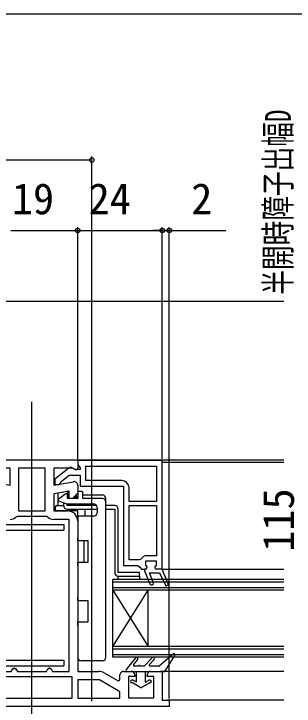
# Model space of a CAD drawing. Units: millimetres, scale not verified. Extents: x -525 to 525, y -783 to 778.
# Drawn here: x -78.1 to 1.4, y -518.6 to -322.2 of the extents above; entities that cross this region are included whole.
import ezdxf
from ezdxf.enums import TextEntityAlignment as Align

# ---------------------------------------------------------------- set-up
doc = ezdxf.new("R2010")
doc.units = ezdxf.units.MM
doc.header["$LTSCALE"] = 4
for name, color, linetype in [('0-3_YKK_11', 7, 'Continuous'), ('0-5_YKK_12', 2, 'Continuous'), ('0-6_YKK_13', 4, 'Continuous'), ('0-8_YKK_D', 6, 'Continuous')]:
    doc.layers.add(name, color=color, linetype=linetype)
doc.styles.add('ＭＳ ゴシック', font='')
doc.styles.get('ＭＳ ゴシック').set_extended_font_data('MS Gothic')

msp = doc.modelspace()

# ---------------------------------------------------------------- linework, layer by layer
at = {"layer": '0-3_YKK_11'}
msp.add_line((-47, -508.7), (-44.8, -508.7), dxfattribs=at)
for points in [[(-84.826, -454.915), (-79.2, -455.907), (-79.2, -451.1), (-84.556, -451.1), (-85.485, -451.68), (-86, -451.395), (-86, -448.7), (-73, -448.7), (-60, -448.7), (-60, -451.395), (-60.515, -451.68), (-61.443, -451.1), (-66.8, -451.1), (-66.8, -455.907), (-61.173, -454.915)], [(-36, -479.7), (-36, -448.9), (-60, -448.9), (-60, -450), (-59.65, -450.477), (-59.3, -450.954), (-59.3, -451.5), (-60.7, -451.5), (-61.1, -451.3)], [(-62.517, -451.113), (-66.5, -454.225), (-66.5, -455.7), (-65.399, -455.7), (-64.9, -455.225), (-64.708, -454.855), (-62.462, -453.1), (-59.3, -453.1), (-59.3, -456.2), (-47, -456.2), (-47, -478.7), (-42.9, -478.7), (-42.4, -479.2), (-41.9, -479.7), (-41, -479.7), (-41, -480.2), (-39.562, -483.852)], [(-57.7, -450.5), (-37.6, -450.5), (-37.6, -460.5), (-45.4, -460.5), (-45.4, -456.7)], [(-47.5, -454.6), (-57.7, -454.6), (-57.7, -450.5)], [(-60, -455.9), (-60, -458.2), (-61.5, -459.7), (-62.4, -459.7), (-62.4, -457.568), (-66.8, -458.344), (-66.8, -463.2), (-62.9, -463.2)], [(-45.4, -477.1), (-45.4, -461.7), (-37.6, -461.7), (-37.6, -475.9), (-40.3, -475.9)], [(-68.455, -464.938), (-68.8, -464.8), (-73, -464.8), (-77.2, -464.8), (-77.545, -464.938)], [(-83.6, -465.6), (-83.6, -508.7), (-78.866, -508.7), (-78.433, -507.95), (-78, -507.7), (-77.567, -507.95), (-77.134, -508.7), (-73, -508.7), (-68.866, -508.7), (-68.433, -507.95), (-68, -507.7), (-67.567, -507.95), (-67.134, -508.7), (-62.4, -508.7), (-62.4, -465.6), (-66.8, -465.6)], [(-60, -466.1), (-60, -508.7), (-53.973, -508.7)], [(-42.07, -476.869), (-42.491, -477.1), (-45.4, -477.1)], [(-38.539, -483.448), (-39.582, -480.8), (-36.747, -480.8), (-34.954, -484.488), (-34.223, -484.166), (-36, -479.7), (-37.9, -479.7), (-37.975, -479.11), (-37.6, -478.625), (-37.6, -477.5), (-40.8, -477.5), (-40.8, -478.625), (-40.425, -479.11), (-40.5, -479.7), (-41, -479.7), (-41, -480.2), (-39.562, -483.852)], [(-38.539, -483.448), (-39.582, -480.8), (-36.747, -480.8), (-34.954, -484.488), (-34.223, -484.166), (-36, -479.7)], [(-39.3, -508.7), (-36, -508.7), (-36, -516.9), (-34, -516.9), (-34, -518.7), (-73, -518.7), (-112, -518.7), (-112, -516.9), (-110, -516.9), (-110, -508.7), (-106.7, -508.7)], [(-52.523, -509.089), (-48.5, -511.411), (-48, -511.123), (-48, -509.7)], [(-43.8, -509.7), (-43.8, -510.2), (-45.6, -510.2), (-45.6, -516.2), (-38.4, -516.2), (-38.4, -510.2), (-40.3, -510.2), (-40.3, -509.7)]]:
    msp.add_lwpolyline(points, dxfattribs=at)
for points in [[(-69.2, -463.2), (-69.2, -451.1), (-73, -451.1), (-76.8, -451.1), (-76.8, -463.2), (-73, -463.2)], [(-61.6, -510.3), (-73, -510.3), (-84.4, -510.3), (-84.4, -516.3), (-73, -516.3), (-61.6, -516.3)], [(-60, -516.3), (-48, -516.3), (-48, -514.471), (-53.839, -511.1), (-60, -511.1)]]:
    msp.add_lwpolyline(points, close=True, dxfattribs=at)
for centre, radius, start, end in [((-61.9, -451.9), 1, 36.86989, 128.08672), ((-61, -455.9), 1, 360, 99.99998), ((-47.5, -456.7), 2.1, 0.00001, 89.99999), ((-62.9, -466.1), 2.9, 0.00001, 89.99999), ((-79.2, -463.2), 2.4, 270, 313.60283), ((-66.8, -463.2), 2.4, 226.39717, 270), ((-40.3, -478), 2.1, 90.00001, 147.42104), ((-39.05, -483.65), 0.55, 201.49833, 21.49835), ((-39.05, -483.65), 0.55, 201.49833, 21.49835), ((-53.973, -511.6), 2.9, 60.00001, 90.00002), ((-47, -509.7), 1, 90.00001, 179.99999), ((-44.8, -509.7), 1, 0.00001, 89.99999), ((-39.3, -509.7), 1, 90.00001, 179.99999)]:
    msp.add_arc(centre, radius, start, end, dxfattribs=at)
at = {"layer": '0-5_YKK_12'}
for p, q in [((-218.5, -403.7), (-1.5, -403.7)), ((-73, -525.948), (-73, -432.312)), ((-60.5, -448.7), (-1.5, -448.7)), ((-36, -449.4), (-1.5, -449.4)), ((-36, -479.7), (-1.5, -479.7)), ((-50, -504.7), (-50, -482.7)), ((-1.5, -482.7), (-50, -482.7)), ((-1.5, -483.4), (-50, -483.4)), ((-1.5, -485), (-50, -485)), ((-50, -501.7), (-40, -485.7)), ((-1.5, -485.7), (-50, -485.7)), ((-1.5, -501.7), (-50, -501.7)), ((-1.5, -502.4), (-50, -502.4)), ((-1.5, -504), (-50, -504)), ((-1.5, -504.7), (-50, -504.7)), ((-1.5, -508.7), (-36.5, -508.7)), ((-1.5, -516.9), (-34.5, -516.9))]:
    msp.add_line(p, q, dxfattribs=at)
msp.add_lwpolyline([(-50, -485.7), (-40, -501.7), (-40, -485.7)], dxfattribs=at)
at = {"layer": '0-6_YKK_13'}
for p, q in [((-65.5, -459.846), (-65.5, -458.115)), ((-63.372, -458.354), (-65.474, -459.826)), ((-64, -458.7), (-64, -458.794)), ((-63.866, -458.7), (-64, -458.7)), ((-62.8, -457.7), (-63.146, -457.7)), ((-62.9, -459.7), (-62.9, -458.6)), ((-62.8, -457.7), (-62.431, -457.7)), ((-62.8, -459.2), (-62.8, -457.7)), ((-62.8, -459.2), (-62.4, -459.2)), ((-61, -459.2), (-60.3, -459.2)), ((-60.3, -459.2), (-60.3, -458.5)), ((-60.3, -459.2), (-60, -459.2)), ((-60, -458), (-60, -459.7)), ((-58.8, -457.7), (-59.7, -457.7)), ((-58.5, -459.7), (-58.5, -458)), ((-53, -458.7), (-58.5, -458.7)), ((-65.5, -461.4), (-65.5, -460.298)), ((-65.405, -460.354), (-63.131, -461.182)), ((-64, -460.866), (-64, -461.7)), ((-63.028, -461.2), (-55.5, -461.2)), ((-63, -461.7), (-63, -461.2)), ((-60, -459.7), (-62.9, -459.7)), ((-60, -461.4), (-60, -461.2)), ((-53, -459.7), (-58.5, -459.7)), ((-52, -460.7), (-52, -459.7)), ((-52, -504.7), (-52, -460.7)), ((-66.3, -462.9), (-66.3, -462)), ((-66, -461.7), (-64, -461.7)), ((-60, -463.2), (-66, -463.2)), ((-54.634, -461.7), (-63, -461.7)), ((-63, -462.7), (-54.5, -462.7)), ((-60, -464.7), (-60, -463.2)), ((-58, -462.7), (-58, -464.7)), ((-58, -462.7), (-54.5, -462.7)), ((-54.5, -462.2), (-54.5, -463.7)), ((-49.5, -461.7), (-52, -461.7)), ((-52, -462.7), (-49.5, -462.7)), ((-49.5, -462.7), (-49.5, -480.7)), ((-48.5, -480.7), (-48.5, -462.7)), ((-60, -464.7), (-60, -470.7)), ((-55.5, -464.7), (-60, -464.7)), ((-81, -467.1), (-63.9, -467.1)), ((-63.9, -467.1), (-63.9, -468.7)), ((-81, -468.7), (-63.9, -468.7)), ((-58.25, -471.7), (-58.25, -477.7)), ((-57, -477.7), (-57, -471.7)), ((-60, -477.7), (-57, -477.7)), ((-60, -478.7), (-60, -477.7)), ((-60, -478.7), (-60, -487.7)), ((-42.5, -480.7), (-48.5, -480.7)), ((-42.5, -481.7), (-42.5, -480.7)), ((-48.5, -481.7), (-42.5, -481.7)), ((-57, -494.7), (-57, -488.7)), ((-60, -494.7), (-57, -494.7)), ((-60, -495.7), (-60, -494.7)), ((-60, -495.7), (-60, -504.7)), ((-36.844, -507.152), (-32.895, -503.772)), ((-35.3, -508.7), (-32.446, -504.16)), ((-81, -505.5), (-63.9, -505.5)), ((-63.9, -505.5), (-63.9, -507.1)), ((-53, -505.7), (-59, -505.7)), ((-43.615, -504.854), (-46.236, -508.216)), ((-44.173, -506.877), (-42.984, -505.345)), ((-41.041, -507.136), (-38.893, -504.828)), ((-39.694, -506.864), (-38.307, -505.372)), ((-81, -507.1), (-63.9, -507.1)), ((-42.722, -507.2), (-44.015, -507.2)), ((-41.187, -507.2), (-42.322, -507.2)), ((-36.974, -507.2), (-39.548, -507.2)), ((-46, -508.7), (-35.3, -508.7)), ((-43.3, -511.755), (-43.3, -508.7)), ((-40.8, -511.755), (-40.8, -508.7)), ((-44.368, -511.2), (-44.6, -511.2)), ((-44.475, -512), (-44.6, -512)), ((-42.05, -513.4), (-44.475, -512)), ((-43.3, -511.755), (-44.168, -511.254)), ((-42.05, -513.4), (-39.625, -512)), ((-40.8, -511.755), (-39.932, -511.254)), ((-39.5, -511.2), (-39.732, -511.2)), ((-39.5, -512), (-39.625, -512))]:
    msp.add_line(p, q, dxfattribs=at)
for points in [[(-57, -471.7), (-60, -471.7), (-60, -470.7)], [(-57, -488.7), (-60, -488.7), (-60, -487.7)]]:
    msp.add_lwpolyline(points, dxfattribs=at)
msp.add_lwpolyline([(-48.5, -482.7), (-48.5, -481.7), (-42.5, -481.7), (-42.5, -482.7)], close=True, dxfattribs=at)
for centre, radius, start, end in [((-63.2, -458.6), 0.3, 0, 125), ((-59.7, -458), 0.3, 90, 180), ((-58.8, -458), 0.3, 0, 90), ((-53, -459.7), 1, 0, 90), ((-65.302, -460.072), 0.3, 125, 250), ((-63.028, -460.9), 0.3, 250, 270), ((-55.5, -462.2), 1, 0, 90), ((-53, -460.7), 1, 0, 90), ((-66, -462), 0.3, 90, 180), ((-66, -462.9), 0.3, 180, 270), ((-65.8, -461.4), 0.3, 270, 0), ((-63, -461.7), 1, 180, 270), ((-60.3, -461.4), 0.3, 270, 0), ((-49.5, -462.7), 1, 0, 90), ((-55.5, -463.7), 1, 270, 0), ((-48.5, -480.7), 1, 180, 270), ((-32.7, -504), 0.3, 327.84718, 130.56105), ((-59, -504.7), 1, 180, 270), ((-53, -504.7), 1, 270, 0), ((-43.3, -505.1), 0.4, 322.18768, 142.05449), ((-38.6, -505.1), 0.4, 317.0674, 137.0674), ((-46, -508.4), 0.3, 142.05449, 270), ((-44.015, -507), 0.2, 142.18768, 270), ((-42.522, -507.2), 0.2, 0, 180), ((-41.187, -507), 0.2, 270, 317.0674), ((-39.548, -507), 0.2, 137.0674, 270), ((-36.974, -507), 0.2, 270, 310.56105), ((-44.6, -511.6), 0.4, 90, 270), ((-44.368, -511.6), 0.4, 60, 90), ((-39.732, -511.6), 0.4, 90, 120), ((-39.5, -511.6), 0.4, 270, 90)]:
    msp.add_arc(centre, radius, start, end, dxfattribs=at)
at = {"layer": '0-8_YKK_D'}
for p, q in [((-95.537, -322.235), (7, -322.235)), ((-56, -517.2), (-56, -362.7)), ((-56, -363.7), (-112, -363.7)), ((-60, -448.4), (-60, -382.7)), ((-60, -448.4), (-60, -382.7)), ((-36, -448.4), (-36, -382.7)), ((-36, -448.4), (-36, -382.7)), ((-34, -516.4), (-34, -382.7)), ((-79, -383.7), (-60, -383.7)), ((-60, -383.7), (-36, -383.7)), ((-36, -383.7), (-38.55, -383.7)), ((-36, -383.7), (-34, -383.7)), ((-34, -383.7), (-17.945, -383.7))]:
    msp.add_line(p, q, dxfattribs=at)
for centre in [(-56, -363.7), (-60, -383.7), (-60, -383.7), (-36, -383.7), (-36, -383.7), (-34, -383.7)]:
    msp.add_circle(centre, 0.637, dxfattribs=at)

# ---------------------------------------------------------------- texts
at = {"layer": '0-8_YKK_D', "style": 'ＭＳ ゴシック', "width": 0.7}
msp.add_text('半開時障子出幅D', height=7.331, rotation=90, dxfattribs=at).set_placement((2.693, -401.905), align=Align.BOTTOM_LEFT)
at = {"layer": '0-8_YKK_D', "style": 'ＭＳ ゴシック'}
for s, p in [('19', (-78.671, -381.7)), ('24', (-56.898, -381.7)), ('2', (-27.786, -381.7))]:
    msp.add_text(s, height=8.798, dxfattribs=at).set_placement(p, align=Align.BOTTOM_LEFT)
msp.add_text('115', height=8.798, rotation=90, dxfattribs=at).set_placement((4, -474.768), align=Align.BOTTOM_LEFT)

doc.saveas('drawing.dxf')
